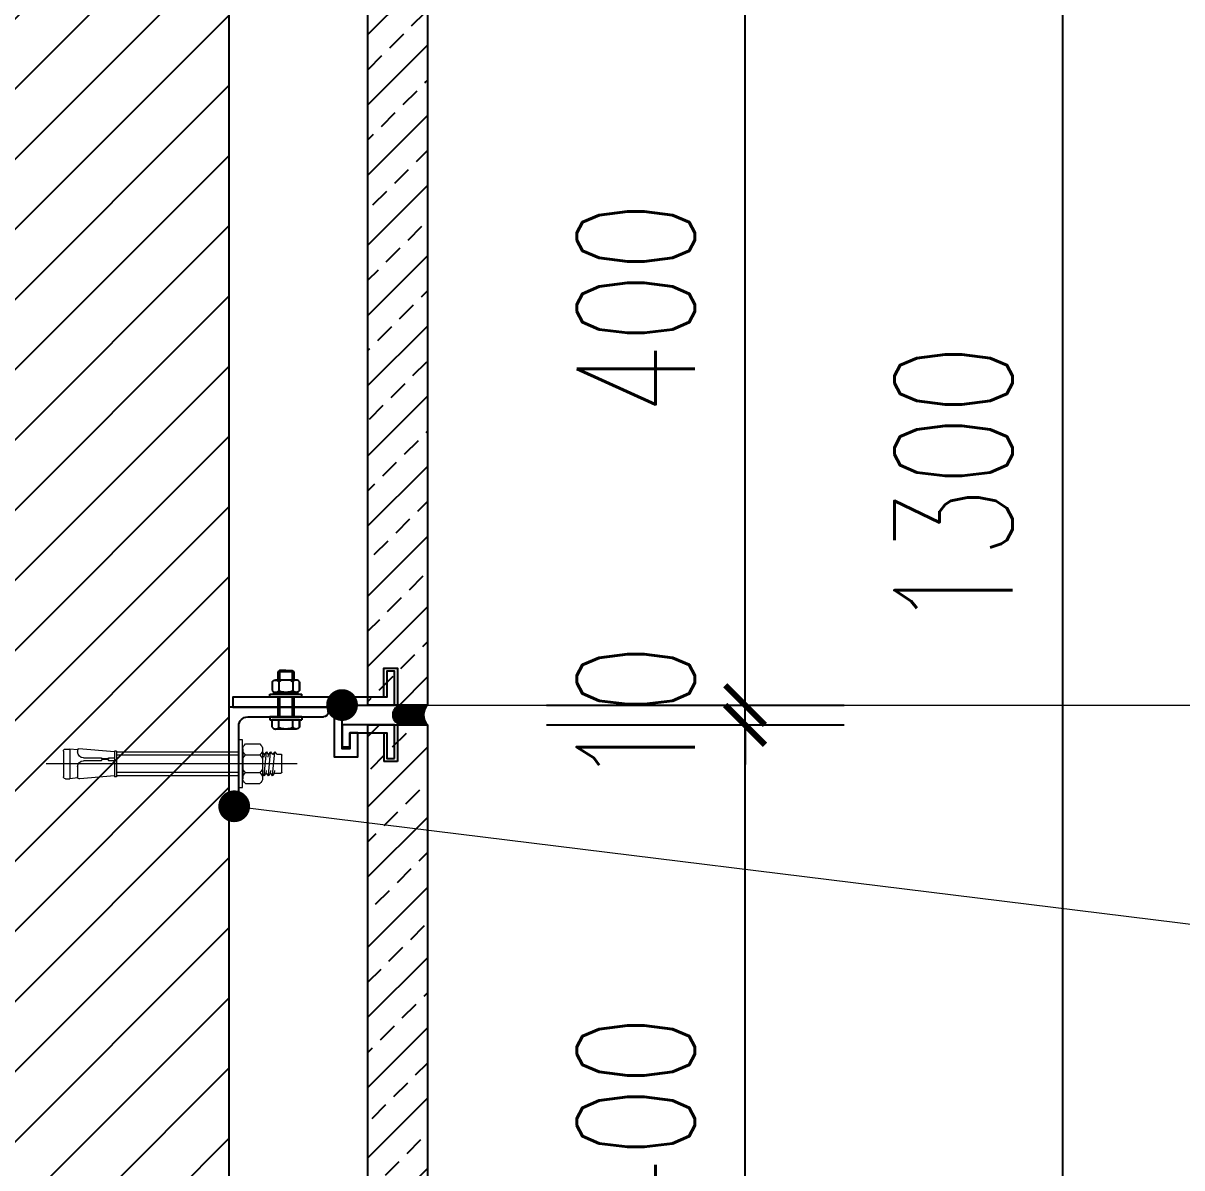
# Model space of a CAD drawing. Header units: millimetres. Extents: x 0 to 16820, y -11520 to 11880.
# Drawn here: x 11106 to 11690, y -5333 to -4757 of the extents above; entities that cross this region are included whole.
import ezdxf

# ---------------------------------------------------------------- set-up
doc = ezdxf.new("R2010")
doc.units = ezdxf.units.MM
doc.header["$LTSCALE"] = 1000
doc.linetypes.add('CENTER2', pattern=[1.125, 0.75, -0.125, 0.125, -0.125])
for name, color, linetype, lineweight in [('00-SGT-中心线', 1, 'CENTER2', 15), ('00-SGT-零部件', 31, 'Continuous', 9), ('A-ANNO-DIMS', 3, 'Continuous', 13), ('A-ANNO-IDEN-TEXT', 3, 'Continuous', 13)]:
    doc.layers.add(name, color=color, linetype=linetype, lineweight=lineweight)
for name, color, linetype in [('A-SECT_WINDOW', 50, 'Continuous'), ('A-WALL', 6, 'Continuous'), ('A-WALL-HATCH', 252, 'Continuous'), ('GC', 2, 'Continuous'), ('PJ', 4, 'Continuous')]:
    doc.layers.add(name, color=color, linetype=linetype)
doc.styles.add('_TCH_DIM_T3', font='SIMPLEX', dxfattribs={"width": 0.7058823529411765, "bigfont": 'GBCBIG'})
doc.dimstyles.new('_TCH_ARCH&&20', dxfattribs={"dimtxt": 59.5, "dimasz": 20, "dimexe": 50, "dimexo": 60, "dimgap": 25.25, "dimtad": 1, "dimdec": 0, "dimzin": 0, "dimdsep": 46, "dimtxsty": '_TCH_DIM_T3', "dimblk": 'ARCHTICK', "dimcen": 0.09, "dimclrt": 7, "dimazin": 2, "dimtfac": 1, "dimtdec": 0, "dimtix": 1, "dimtmove": 2, "dimatfit": 3, "dimfxl": 20, "dimtolj": 1, "dimtzin": 0, "dimarcsym": 0})

# ---------------------------------------------------------------- blocks, each defined once
blk = doc.blocks.new('_ArchTick')
at = {"color": 0, "linetype": 'ByBlock', "const_width": 0.15}
blk.add_lwpolyline([(-0.5, -0.5), (0.5, 0.5)], dxfattribs=at)
blk = doc.blocks.new('*D283')
at = {"layer": 'A-ANNO-DIMS', "color": 0, "lineweight": -2, "transparency": 16777216}
for p, q in [((11370.03662604553, -4340.002554151955), (11680.03662605079, -4340.002554151955)), ((11630.03662605079, -5640.002554152188), (11630.03662605079, -4340.002554151955)), ((11370.03662605603, -5640.002554152188), (11680.03662605079, -5640.002554152188))]:
    blk.add_line(p, q, dxfattribs=at)
at = {"layer": 'Defpoints', "color": 0, "transparency": 16777216}
for p in [(11310.03662604553, -4340.002554151955), (11630.03662605079, -4340.002554151955), (11310.03662605603, -5640.002554152188)]:
    blk.add_point(p, dxfattribs=at)
at = {"layer": 'A-ANNO-DIMS', "color": 0, "lineweight": -2, "transparency": 16777216, "xscale": 20, "yscale": 20, "zscale": 20}
for p, rotation in [((11630.03662605079, -4340.002554151955), 90), ((11630.03662605079, -5640.002554152188), 270)]:
    blk.add_blockref('_ArchTick', p, dxfattribs=dict(at, rotation=rotation))
at = {"layer": 'A-ANNO-DIMS', "color": 7, "transparency": 16777216, "insert": (11575.03662605078, -4990.002554152074), "char_height": 59.5, "attachment_point": 5, "rotation": 90, "style": '_TCH_DIM_T3'}
blk.add_mtext('\\A1;1300', dxfattribs=at)
blk = doc.blocks.new('*D288')
at = {"layer": 'A-ANNO-DIMS', "color": 0, "lineweight": -2, "transparency": 16777216}
for p, q in [((11370.0366260485, -4700.002554256719), (11520.03662604946, -4700.002554256719)), ((11470.03662604946, -5100.002554256719), (11470.03662604946, -4700.002554256719)), ((11370.03662605173, -5100.002554256719), (11520.03662604946, -5100.002554256719))]:
    blk.add_line(p, q, dxfattribs=at)
at = {"layer": 'Defpoints', "color": 0, "transparency": 16777216}
for p in [(11310.0366260485, -4700.002554256719), (11470.03662604946, -4700.002554256719), (11310.03662605173, -5100.002554256719)]:
    blk.add_point(p, dxfattribs=at)
at = {"layer": 'A-ANNO-DIMS', "color": 0, "lineweight": -2, "transparency": 16777216, "xscale": 20, "yscale": 20, "zscale": 20}
for p, rotation in [((11470.03662604946, -4700.002554256719), 90), ((11470.03662604946, -5100.002554256719), 270)]:
    blk.add_blockref('_ArchTick', p, dxfattribs=dict(at, rotation=rotation))
at = {"layer": 'A-ANNO-DIMS', "color": 7, "transparency": 16777216, "insert": (11415.03662604946, -4900.002554256722), "char_height": 59.5, "attachment_point": 5, "rotation": 90, "style": '_TCH_DIM_T3'}
blk.add_mtext('\\A1;400', dxfattribs=at)
blk = doc.blocks.new('*D289')
at = {"layer": 'A-ANNO-DIMS', "color": 0, "lineweight": -2, "transparency": 16777216}
for p, q in [((11470.03662605112, -5100.002554256706), (11470.03662605112, -5080.002554256706)), ((11370.03662605173, -5100.002554256706), (11520.03662605112, -5100.002554256706)), ((11470.03662605112, -5110.002554256707), (11470.03662605112, -5100.002554256706)), ((11370.03662605181, -5110.002554256707), (11520.03662605112, -5110.002554256707)), ((11470.03662605112, -5110.002554256707), (11470.03662605112, -5130.002554256707))]:
    blk.add_line(p, q, dxfattribs=at)
at = {"layer": 'Defpoints', "color": 0, "transparency": 16777216}
for p in [(11310.03662605173, -5100.002554256706), (11470.03662605112, -5100.002554256706), (11310.03662605181, -5110.002554256707)]:
    blk.add_point(p, dxfattribs=at)
at = {"layer": 'A-ANNO-DIMS', "color": 0, "lineweight": -2, "transparency": 16777216, "xscale": 20, "yscale": 20, "zscale": 20}
for p, rotation in [((11470.03662605112, -5100.002554256706), 270), ((11470.03662605112, -5110.002554256707), 90)]:
    blk.add_blockref('_ArchTick', p, dxfattribs=dict(at, rotation=rotation))
at = {"layer": 'A-ANNO-DIMS', "color": 7, "transparency": 16777216, "insert": (11415.03662605112, -5105.00255425671), "char_height": 59.5, "attachment_point": 5, "rotation": 90, "style": '_TCH_DIM_T3'}
blk.add_mtext('\\A1;10', dxfattribs=at)
blk = doc.blocks.new('*D290')
at = {"layer": 'A-ANNO-DIMS', "color": 0, "lineweight": -2, "transparency": 16777216}
for p, q in [((11370.03662605181, -5110.00255425672), (11520.03662605278, -5110.00255425672)), ((11470.03662605278, -5510.002554256719), (11470.03662605278, -5110.00255425672)), ((11370.03662605505, -5510.002554256719), (11520.03662605278, -5510.002554256719))]:
    blk.add_line(p, q, dxfattribs=at)
at = {"layer": 'Defpoints', "color": 0, "transparency": 16777216}
for p in [(11310.03662605181, -5110.00255425672), (11470.03662605278, -5110.00255425672), (11310.03662605505, -5510.002554256719)]:
    blk.add_point(p, dxfattribs=at)
at = {"layer": 'A-ANNO-DIMS', "color": 0, "lineweight": -2, "transparency": 16777216, "xscale": 20, "yscale": 20, "zscale": 20}
for p, rotation in [((11470.03662605278, -5110.00255425672), 90), ((11470.03662605278, -5510.002554256719), 270)]:
    blk.add_blockref('_ArchTick', p, dxfattribs=dict(at, rotation=rotation))
at = {"layer": 'A-ANNO-DIMS', "color": 7, "transparency": 16777216, "insert": (11415.03662605277, -5310.002554256723), "char_height": 59.5, "attachment_point": 5, "rotation": 90, "style": '_TCH_DIM_T3'}
blk.add_mtext('\\A1;400', dxfattribs=at)
blk = doc.blocks.new('*U6')
at = {"layer": '00-SGT-中心线', "ltscale": 10}
blk.add_line((0, 29.34199742970259), (0, -97.09416626991697), dxfattribs=at)
at = {"layer": '00-SGT-零部件'}
for p, q in [((-4.736191685547965, 18.01676917992017), (-6, 16.82317243849366)), ((-5.782367659896408, 17.02871409303589), (5.799042426005144, 18.13170552979091)), ((-4.736191685547965, 18.01676917992017), (-4.736191685564336, 21.09853807983245)), ((-4.736191685547965, 18.01676917992017), (-3.367066011571296, 18.16889425480394)), ((-4.17431930220755, 21.66041046319469), (4.3230026333149, 21.66041046321243)), ((4.884875016673504, 19.12686683762786), (4.884875016673504, 21.09853807985701)), ((4.884875016673504, 19.12686683762786), (6.000000000000909, 18.32149879412009)), ((4.884875016673504, 17.26832519875188), (6.000000000000909, 18.32149879412009)), ((7.232422517313353, 12.00245722191039), (-7.232422517312443, 12.00245722191084)), ((-4.73619168555706, 15.91042198917557), (-6, 16.82317243849366)), ((-4.73619168555706, 15.91042198917557), (-6, 14.71682524775724)), ((-4.73619168555706, 13.80407479843916), (-6, 14.71682524775724)), ((-4.73619168555706, 13.80407479843916), (-6, 12.61047805702083)), ((-5.158124997537016, 12.00245722191039), (-6, 12.61047805702083)), ((-5.782367659898227, 14.92236690229902), (5.799042426006054, 16.02535833905358)), ((-5.782367659898227, 12.81601971156306), (5.799042426005144, 13.91901114831762)), ((-4.73619168555706, 15.91042198917557), (-3.367066011578572, 16.06254706405934)), ((-4.73619168555706, 13.80407479843916), (-3.367066011578572, 13.95619987332293)), ((3.367066011581301, 14.86942978708157), (4.736191685567064, 15.02155486196489)), ((3.367066011581301, 12.76308259634516), (4.736191685567064, 12.91520767122847)), ((4.736191685567064, 17.12790205270176), (4.884875016673504, 17.26832519875188)), ((4.736191685567064, 17.12790205270176), (6.000000000000909, 16.21515160338367)), ((4.736191685567064, 15.02155486196489), (4.884875016673504, 15.16197800801547)), ((4.736191685567064, 15.02155486196489), (6.000000000000909, 14.1088044126468)), ((4.736191685567064, 12.91520767122847), (6.000000000000909, 14.1088044126468)), ((4.736191685567064, 12.91520767122847), (6.000000000000909, 12.00245722191039)), ((4.884875016673504, 15.16197800801547), (6.000000000000909, 16.21515160338367)), ((-10, 3.405201388231944), (-10, 10.57370933172842)), ((-4.464845034626705, 3.405201388231944), (-4.464845034626705, 10.57370933172842)), ((4.464845034625796, 3.405201388231944), (4.464845034625796, 10.57370933172842)), ((9.99999999999909, 3.405201388232399), (9.99999999999909, 10.57370933172842)), ((7.480640591999872, 1.976453498049523), (-7.595985666152956, 1.976453498049523)), ((7.232422517313353, 1.976453498049977), (-7.232422517312443, 1.976453498049523)), ((-6.066155294115561, 4.547473508864641e-13), (-6.066155294115561, -61.61544928868852)), ((-4.439330033724218, 4.547473508864641e-13), (-4.439330033724218, -61.61544928868852)), ((4.307019445493097, 4.547473508864641e-13), (4.307019445493097, -61.61544928868852)), ((5.933844705884439, 4.547473508864641e-13), (5.933844705884439, -61.61544928868852)), ((-6.066155294115561, -62.61544928868898), (-7.589683113720639, -80.0724479317696)), ((6.433844705884439, -61.61544928868898), (-6.566155294115561, -61.61544928868898)), ((-6.566155294115561, -61.61544928868898), (-6.566155294115561, -62.61544928868898)), ((-6.566155294115561, -61.61544928868898), (-6.566155294115561, -62.61544928868898)), ((6.433844705884439, -62.61544928868898), (-6.566155294115561, -62.61544928868898)), ((1.556551403090452, -62.61544928868898), (1.556551403090452, -65.43316538027238)), ((2.989860005764967, -65.43316538027238), (2.989860005764967, -62.61544928868898)), ((5.935707454563271, -62.61528774290855), (7.527219112326748, -80.63414713555994)), ((6.433844705884439, -61.61544928868898), (6.433844705884439, -62.61544928868898)), ((6.433844705884439, -61.61544928868898), (6.433844705884439, -62.61544928868898)), ((1.556551403090452, -69.27979559651021), (1.556551403090452, -78.19570890802743)), ((1.873205704426255, -65.6331653802722), (1.756551403089361, -65.6331653802722)), ((1.756551403089361, -69.0797955965104), (1.873205704426255, -69.0797955965104)), ((2.073205704426982, -65.83316538027248), (2.073205704426982, -68.87979559651058)), ((2.473205704426618, -65.83316538027248), (2.473205704426618, -68.87979559651058)), ((2.673205704427346, -65.6331653802722), (2.78986000576424, -65.6331653802722)), ((2.78986000576424, -69.0797955965104), (2.673205704427346, -69.0797955965104)), ((2.989860005764967, -78.19570890802743), (2.989860005764967, -69.27979559651021)), ((-7.098554450286429, -81.06101395349287), (-7.564285553576156, -85.08113199914396)), ((-1.443448596909548, -81.19570890802743), (-6.597308823579624, -81.19570890802743)), ((7.031023437043586, -81.19570890802743), (5.989860005764967, -81.19570890802743)), ((6.982272524638574, -81.19570890802743), (7.43197496535231, -85.08113199914396)), ((-7.566155294115561, -87.33999999999969), (-7.566155294115561, -85.1243320524768)), ((7.433376175614285, -85.10269156370805), (-7.56568676383813, -85.10269156370805)), ((7.433844705884439, -87.33999999999969), (7.433844705884439, -85.1243320524768)), ((6.433844705884439, -88.33999999999969), (-6.566155294115561, -88.33999999999969))]:
    blk.add_line(p, q, dxfattribs=at)
blk.add_lwpolyline([(12.01884732376766, 1.871557887453037), (12.01884732376857, -9.094947017729282e-13), (-12.01884732376857, 4.547473508864641e-13), (-12.01884732376857, 1.871557887454401)], close=True, dxfattribs=at)
for centre, radius, start, end in [((-4.174319302206641, 21.09853807983245), 0.5618723833588902, 90.00000000010422, 180.0000000003648), ((4.323002633315809, 21.09853807985701), 0.5618723833588902, 0, 90.00000000010422), ((-7.232422517312443, 8.607594586231698), 3.394862635679373, 35.39036733621974, 144.6096326637803), ((-1.697267551942787, 8.607594586231698), 3.394862635679373, 90, 144.6096326637803), ((1.697267551940968, 8.607594586228515), 3.394862635679373, 35.39036733621974, 90), ((7.232422517313353, 8.607594586231698), 3.394862635679373, 35.39036733621974, 144.6096326637803), ((-7.232422517312443, 5.371316133728669), 3.394862635679373, 215.3903673361985, 324.6096326637802), ((-1.697267551942787, 5.371316133728669), 3.394862635679373, 215.3903673361985, 270), ((1.697267551940058, 5.371316133729124), 3.394862635679373, 270, 324.6096326637802), ((7.232422517313353, 5.371316133729124), 3.394862635679373, 215.3903673361985, 324.6096326637802), ((1.756551403089361, -65.43316538027238), 0.2, 180, 270), ((1.756551403089361, -69.27979559651021), 0.2, 90, 180), ((1.873205704426255, -65.83316538027248), 0.2, 0, 90), ((1.873205704426255, -68.87979559651012), 0.2, 270, 0), ((2.673205704427346, -65.83316538027248), 0.2, 90, 180), ((2.673205704427346, -68.87979559651012), 0.2, 180, 270), ((2.78986000576424, -65.43316538027238), 0.2, 270, 0), ((2.78986000576424, -69.27979559651021), 0.2, 0, 90), ((-6.597308823579624, -80.19570890802743), 1, 172.9196595749124, 270), ((-1.443448596909548, -78.19570890802743), 3, 270, 0), ((5.989860005764967, -78.19570890802743), 3, 180, 270), ((7.031023437043586, -80.69570890802743), 0.5, 270, 7.072405750483319), ((-7.066155294115561, -85.1243320524768), 0.5, 175.0434586997319, 180), ((-6.566155294115561, -87.33999999999969), 1, 180, 270), ((6.433844705884439, -87.33999999999969), 1, 270, 0), ((6.933844705884439, -85.1243320524768), 0.5, 0, 4.956541300268078)]:
    blk.add_arc(centre, radius, start, end, dxfattribs=at)
blk = doc.blocks.new('A$C57A61827')
for p, q in [((-8, -7.890635409159586), (8, -7.890635409159586)), ((-8.002197856083512, -17.89063540915959), (7.997802143916488, -17.89063540915959))]:
    blk.add_line(p, q)
at = {"color": 4}
for p, q in [((-3.228979240171611, -7.890635409159586), (-3.231177097186446, -17.89063540915959)), ((3.228979241102934, -7.890635409159586), (3.226781384088099, -17.89063540915959))]:
    blk.add_line(p, q, dxfattribs=at)
at = {"layer": 'PJ'}
for p, q in [((-5.243725552223623, 0.7057745300699025), (5.238620456308126, 0.7057745300699025)), ((-3.228979240171611, 5.516142776003107), (-4, 4.79724988155067)), ((-4, 4.79724988155067), (-4, 0.7057745300699025)), ((-4, 4.79724988155067), (4, 4.79724988155067)), ((-3.228979240171611, 5.516142776003107), (-3.228979240171611, 0.7057745300699025)), ((0, 5.516142776003107), (-3.228979240171611, 5.516142776003107)), ((0, 5.516142776003107), (3.228979241102934, 5.516142776003107)), ((3.228979241102934, 5.516142776003107), (4, 4.79724988155067)), ((3.228979241102934, 5.516142776003107), (3.228979241102934, 0.7057745300699025)), ((4, 4.79724988155067), (4, 0.7057745300699025)), ((-6.928203229792416, -0.1556101618334651), (-6.928203229792416, -4.627558803185821)), ((-6.928203229792416, -4.627558803185821), (-6.928203229792416, -0.1556101618334651)), ((-6.102502324618399, -6.488943495322019), (-6.102502324618399, -5.488943495322019)), ((-6.102502324618399, -5.488943495322019), (6.102502325549722, -5.488943495322019)), ((-5.243725552223623, -5.488943495322019), (5.238620456308126, -5.488943495322019)), ((-3.464101615361869, -0.1556101618334651), (-3.464101615361869, -4.627558803185821)), ((-1, -5.488943495322019), (0, -6.488943495322019)), ((0, -5.488943495322019), (1, -6.488943495322019)), ((3.464101615361869, -0.1488351668231189), (3.464101615361869, -4.627558803185821)), ((6.102502325549722, -6.488943495322019), (6.102502325549722, -5.488943495322019)), ((6.92309813387692, -0.1556101618334651), (6.928203230723739, -4.627558803185821)), ((-8, -7.890635409159586), (-8, -6.488943495322019)), ((0, -6.488943495322019), (-8, -6.488943495322019)), ((-4, -7.890635409159586), (-4.002197856083512, -17.89063540915959)), ((8, -6.488943495322019), (0, -6.488943495322019)), ((4, -7.890635409159586), (3.997802143916488, -17.89063540915959)), ((8, -7.890635409159586), (8, -6.488943495322019)), ((-8.002197856083512, -17.89063540915959), (-8.002197856083512, -19.29232732322998)), ((-0.002197856083512306, -19.29232732322998), (-8.002197856083512, -19.29232732322998)), ((-6.930401086807251, -19.29232732322998), (-6.930401086807251, -23.09760929760523)), ((-6.930401086807251, -23.09760929760523), (-6.930401086807251, -19.29232732322998)), ((-6.930401086807251, -19.29232732322998), (6.926005373708904, -19.29232732322998)), ((-3.466299471445382, -23.09760929760523), (-3.466299471445382, -19.29232732322998)), ((7.997802143916488, -19.29232732322998), (-0.002197856083512306, -19.29232732322998)), ((3.461903758347034, -23.10438429284841), (3.461903758347034, -19.29232732322998)), ((6.920900276862085, -23.09760929760523), (6.926005373708904, -19.29232732322998)), ((7.997802143916488, -17.89063540915959), (7.997802143916488, -19.29232732322998)), ((-5.245923409238458, -23.95899398974143), (5.236422599293292, -23.95899398974143))]:
    blk.add_line(p, q, dxfattribs=at)
for points in [[(-6.928203229792416, -0.1556101618334651), (-6.539768998511136, 0.3442627969197929), (-5.228105174377561, 1.053606138331816), (-3.860989594832063, 0.3735879014711827), (-3.464101615361869, -0.1556101618334651)], [(6.92309813387692, -0.1556101618334651), (6.534663902595639, 0.3442627969197929), (5.223000077530742, 1.053606138331816), (3.855884497985244, 0.3735879014711827), (3.45899651851505, -0.1556101618334651)], [(-6.928203229792416, -4.627558803185821), (-6.539768998511136, -5.127431762171909), (-5.228105174377561, -5.836775103351101), (-3.860989594832063, -5.156756866723299), (-3.464101615361869, -4.627558803185821)], [(6.92309813387692, -4.627558803185821), (6.534663902595639, -5.127431762171909), (5.223000077530742, -5.836775103351101), (3.855884497985244, -5.156756866723299), (3.45899651851505, -4.627558803185821)], [(-6.930401086807251, -23.09760929760523), (-6.54196685552597, -23.59748225659132), (-5.230303030461073, -24.30682559800334), (-3.863187450915575, -23.62680736114271), (-3.466299471445382, -23.09760929760523)], [(6.920900276862085, -23.09760929760523), (6.532466045580804, -23.59748225659132), (5.220802220515907, -24.30682559800334), (3.853686640970409, -23.62680736114271), (3.456798661500216, -23.09760929760523)]]:
    blk.add_open_spline(points, degree=3, knots=[0.3570821910104875, 0.3570821910104875, 0.3570821910104875, 0.3570821910104875, 3.194996817566816, 6.160692541941708, 6.16069254194258, 6.16069254194258, 6.16069254194258], dxfattribs=at)
for points in [[(-3.464101615361869, -0.1556101618334651), (-2.741777122020721, 0.7510893745347857), (0.007343222387135029, 0.6659446854609996), (2.727090678177774, 0.7401193752884865), (3.464101615361869, -0.1556101618334651)], [(-3.464101615361869, -4.627558803185821), (-2.741777122020721, -5.534258339554071), (0.007343222387135029, -5.449113650480285), (2.727090678177774, -5.523288340540603), (3.464101615361869, -4.627558803185821)], [(-3.466299471445382, -23.09760929760523), (-2.743974979035556, -24.00430883420631), (0.005145365372300148, -23.91916414513253), (2.724892821162939, -23.99333883496001), (3.461903758347034, -23.09760929760523)]]:
    blk.add_open_spline(points, degree=3, dxfattribs=at)
blk = doc.blocks.new('A$C33CE6B52')
at = {"layer": 'A-WALL-HATCH'}
h = blk.add_hatch(dxfattribs=at)
h.set_pattern_fill('ANSI31', color=256, scale=0.3125000000024645, angle=1.90833280887811e-14, style=0)
h.set_pattern_definition([(45.00000000000001, (-56813.94116667652, 3885.032193870181), (-0.3507912547320304, 0.3507912547320302), [])])
edge = h.paths.add_edge_path()
edge.add_line((-87.38406405036221, 0.9999999306860445), (-99.88187194148486, 1.000000000794444))
edge.add_arc((-105.1318719414849, -3.999999999205556), 7.25, -43.602818972703574, 43.602818972703574, ccw=False)
edge.add_line((-99.88187194148486, -8.999999999205556), (-87.38155211765115, -9.000000208297024))
edge.add_arc((-87.38280808491254, -4.000000138806627), 5.000000227235769, 179.9999999999896, 270.0143923241541, ccw=False)
edge.add_arc((-87.38280808491254, -4.000000138806172), 5.000000227235432, 90.01439230339338, 179.9999999999948, ccw=False)
h = blk.add_hatch(dxfattribs=at)
h.set_pattern_fill('HONEY', color=256, scale=0.3125000000024645, angle=1.90833280887811e-14, style=0)
h.set_pattern_definition([(1.90833280887811e-14, (-56816.44116667652, 3885.032193870181), (0.7441406250058684, 0.4296296875033884), [0.4960937500039123, -0.9921875000078246]), (120, (-56816.44116667652, 3885.032193870181), (-0.7441405361008382, 0.4296298414914178), [0.4960937500039123, -0.9921875000078246]), (60.00000000000001, (-56816.44116667652, 3885.032193870181), (8.890503013542624e-08, 0.8592595289948058), [-0.9921875000078246, 0.4960937500039123])])
edge = h.paths.add_edge_path()
edge.add_arc((-87.38280808491254, -4.000000138805717), 5.000000227236678, 0, 360)
at = {"color": 6}
blk.add_lwpolyline([(-1.881871941499412, 7.275957614183426e-12), (-52.88187194148486, 6.78028300171718e-10), (-52.88187194148486, -24.99999999932197), (-64.88187194148486, -24.99999999932197), (-64.88187194148486, -12.99999999932197), (-60.88187194148486, -12.99999999932197), (-60.88187194148486, -20.99999999932197), (-56.88187194148486, -20.99999999932197), (-56.88187194148486, 1.000000000678028), (-83.38187194148486, 1.000000000678028), (-83.38187194148486, 18.00000000067803), (-79.38187194148486, 18.00000000067803), (-79.38187194148486, 5.000000000678028), (-1.881871941499412, 5.000000000000455)], close=True, dxfattribs=at)
at = {"color": 1}
blk.add_lwpolyline([(-83.38187194148486, -25.99999999932197), (-83.38187194148486, -8.999999999321972), (-56.88187194148486, -8.999999999321972), (-56.88187194148486, -19.99999999932197), (-60.88187194148486, -19.99999999932197), (-60.88187194148486, -12.99999999932197), (-79.38187194148486, -12.99999999932197), (-79.38187194142665, -25.99999999920556), (-83.38187194148486, -25.99999999932197)], dxfattribs=at)
at = {"layer": 'A-SECT_WINDOW', "color": 2}
for p, q in [((-84.88187194148486, -8.999999999205556), (-84.88187194148486, -27.49999999920556)), ((-77.88187194148486, -12.99999999932197), (-77.88187194148486, -27.49999999920556)), ((-84.88187194148486, -27.49999999920556), (-77.88187194148486, -27.49999999920556))]:
    blk.add_line(p, q, dxfattribs=at)
blk.add_lwpolyline([(-77.88187194148486, 5.000000000678028), (-77.88187194148486, 19.50000000067803), (-84.88187194148486, 19.50000000067803), (-84.88187194148486, 1.000000000794444)], dxfattribs=at)
at = {"layer": 'A-WALL-HATCH'}
blk.add_lwpolyline([(-87.38406405036221, 0.9999999306860445), (-99.88187194148486, 1.000000000794444, -0.4), (-99.88187194148486, -8.999999999205556), (-87.38155211945559, -9.000000208297024)], format="xyb", dxfattribs=at)
blk.add_lwpolyline([(-87.38406405036221, 0.9999999306860445), (-99.88187194148486, 1.000000000794444, -0.4), (-99.88187194148486, -8.999999999205556), (-87.38155211765115, -9.000000208297024, -0.4142871371432224), (-92.38280831214797, -4.000000138805717, -0.4141399915365092)], format="xyb", close=True, dxfattribs=at)
blk.add_circle((-87.38280808491254, -4.000000138805717), 5.000000227236678, dxfattribs=at)
at = {"layer": 'GC'}
for p, q in [((-49.88187194149941, -2.666666666627407), (-49.88187194149941, 4.547473508864641e-13)), ((-49.88187194149941, 4.547473508864641e-13), (0.1181280585005879, 4.547473508864641e-13)), ((0.1181280585005879, 4.547473508864641e-13), (0.1181280585005879, -49.99999999999955)), ((-9.381871941499412, -4.999999999999545), (-47.54865573543066, -4.999999999999545)), ((-4.881871941528516, -47.66666666666924), (-4.881871941499412, -9.499999999999545)), ((0.1181280585005879, -49.99999999999955), (-2.548538608185481, -49.99999999999955))]:
    blk.add_line(p, q, dxfattribs=at)
for centre, radius, start, end in [((-47.54865573543066, -2.666666666656511), 2.333333333343035, 179.9999999987494, 269.9999999987493), ((-9.381871941499412, -9.499999999999545), 4.500000000000002, 0, 90), ((-2.548538608200033, -47.66666666667106), 2.333333333328491, 180.0000000006253, 270.0000000008338)]:
    blk.add_arc(centre, radius, start, end, dxfattribs=at)
blk.add_blockref('A$C57A61827', (-28.57044814957771, 12.89063540916004))

msp = doc.modelspace()

# ---------------------------------------------------------------- hatches: boundary and pattern name
at = {"layer": 'A-WALL-HATCH'}
h = msp.add_hatch(dxfattribs=at)
h.set_pattern_fill('天然石材', color=256, scale=5)
h.set_pattern_definition([(45, (0, 8.975567499999999), (-17.6776766007315, 17.6776766007315), []), (45, (8.6936125, 0), (-17.6776766007315, 17.6776766007315), [9.868425, -5.6391])])
edge = h.paths.add_edge_path()
edge.add_arc((10899.99561850503, -4369.961569826242), 29.95902047855344, 89.9675513142621, 180.0783813888695, ccw=False)
edge.add_line((10900.01258538805, -4340.00255415217), (11280.06066673199, -4340.00255415217))
edge.add_arc((11280.07763361501, -4369.961569826241), 29.95902047855334, -0.07838138887120749, 90.03244868573802, ccw=False)
edge.add_line((11310.03662606001, -4370.00255415217), (10870.03662606004, -4370.00255415217))
h.paths.add_polyline_path([(10900.03662831412, -4380.00255415217), (10870.03662831412, -4380.00255415217), (10870.03662831412, -4690.002554256716), (10900.03662831412, -4690.002554256716)])
h.paths.add_polyline_path([(11280.03662605597, -4380.00255415217), (11310.03662605597, -4380.00255415217), (11310.03662605597, -4690.002554256716), (11280.03662605597, -4690.002554256716)])
h.paths.add_polyline_path([(11280.0366283141, -4700.002554256716), (11310.0366283141, -4700.002554256716), (11310.0366283141, -5100.002554256716), (11280.0366283141, -5100.002554256716)])
h.paths.add_polyline_path([(10900.03662831412, -4940.00255415217), (10870.03662831412, -4940.00255415217), (10870.03662831412, -5100.002554256716), (10900.03662831412, -5100.002554256716)])
h.paths.add_polyline_path([(10900.03662831412, -5200.00255415217), (10870.03662831412, -5200.00255415217), (10870.03662831412, -5510.002554256716), (10900.03662831412, -5510.002554256716)])
h.paths.add_polyline_path([(11280.0366283141, -5110.002554256716), (11310.0366283141, -5110.002554256716), (11310.0366283141, -5510.002554256716), (11280.0366283141, -5510.002554256716)])
h.paths.add_polyline_path([(11280.03662814683, -5520.002554256716), (11310.03662814683, -5520.002554256716), (11310.03662605599, -5630.002748318884), (11280.03662605599, -5630.002748318884)])
h.paths.add_polyline_path([(10900.03662814686, -5540.00255415217), (10870.03662814686, -5540.00255415217), (10870.03662605597, -5630.002748318884), (10900.03662605597, -5630.002748318884)])
h.paths.add_polyline_path([(10870.03662831412, -5110.002554256716), (10900.03662831412, -5110.002554256716), (10900.03662831412, -5170.00255415217), (10870.03662831412, -5170.00255415217)])
h.paths.add_polyline_path([(10870.03662605599, -4700.002554256716), (10900.03662831412, -4700.002554256716), (10900.03662831412, -4910.00255415217), (10870.03662605599, -4910.00255415217)])
h = msp.add_hatch(dxfattribs=at)
h.set_pattern_fill('普通砖', color=256, scale=10)
h.set_pattern_definition([(45, (0, 17.951135), (-17.6776766007315, 17.6776766007315), [])])
h.paths.add_polyline_path([(10970.03662605598, -6050.00255415217), (10970.03662605598, -4540.00255415217), (11210.03662605598, -4540.00255415217), (11210.03662605598, -6050.00255415217), (11270.03662605598, -6050.00255415217), (11270.03662605598, -6140.00255415217), (11330.03662605598, -6140.00255415217), (11330.03662605598, -6230.00255415217), (11390.03662605598, -6230.00255415217), (11390.03662605598, -6320.00255415217), (11450.03662605598, -6320.00255415217), (11450.03662605598, -6410.00255415217), (11510.03662605598, -6410.00255415217), (11510.03662605598, -6500.00255415217), (11570.03662605598, -6500.00255415217), (11570.03662605598, -6590.00255415217), (10610.03662605598, -6590.00255415217), (10610.03662605598, -6500.00255415217), (10670.03662605598, -6500.00255415217), (10670.03662605598, -6410.00255415217), (10730.03662605598, -6410.00255415217), (10730.03662605598, -6320.00255415217), (10790.03662605598, -6320.00255415217), (10790.03662605598, -6230.00255415217), (10850.03662605598, -6230.00255415217), (10850.03662605598, -6140.00255415217), (10910.03662605598, -6140.00255415217), (10910.03662605598, -6050.00255415217)])

# ---------------------------------------------------------------- linework, layer by layer
at = {"layer": 'A-ANNO-IDEN-TEXT'}
for p, q in [((11267.03662605597, -5100.002554256836), (11700.0366260555, -5100.002554256833)), ((11212.70329272265, -5151.002554257511), (11700.03662605598, -5211.002554257511))]:
    msp.add_line(p, q, dxfattribs=at)
at = {"layer": 'A-ANNO-IDEN-TEXT', "const_width": 8}
for points in [[(11263.03662605597, -5100.002554256836, 1), (11271.03662605597, -5100.002554256836, 1)], [(11208.73326894241, -5150.513768839973, 1), (11216.67331650288, -5151.49133967505, 1)]]:
    msp.add_lwpolyline(points, format="xyb", close=True, dxfattribs=at)
at = {"layer": 'A-WALL'}
msp.add_lwpolyline([(10970.03662605598, -6050.00255415217), (10970.03662605598, -4540.00255415217), (11210.03662605598, -4540.00255415217), (11210.03662605598, -6050.00255415217)], dxfattribs=at)
at = {"layer": 'A-WALL-HATCH'}
for points in [[(11280.0366283141, -4700.002554256716), (11310.0366283141, -4700.002554256716), (11310.0366283141, -5100.002554256716), (11280.0366283141, -5100.002554256716)], [(11280.0366283141, -5110.002554256716), (11310.0366283141, -5110.002554256716), (11310.0366283141, -5510.002554256716), (11280.0366283141, -5510.002554256716)]]:
    msp.add_lwpolyline(points, close=True, dxfattribs=at)

# ---------------------------------------------------------------- block references
at = {"extrusion": (0, 0, -1), "zscale": -1}
msp.add_blockref('A$C33CE6B52', (-11210.15475411448, -5101.002554257511), dxfattribs=at)
at = {"layer": '00-SGT-零部件', "extrusion": (0, 0, -1), "zscale": -1, "rotation": 90.00000000000001}
msp.add_blockref('*U6', (-11215.03662605319, -5129.585887624731), dxfattribs=at)

# ---------------------------------------------------------------- dimensions: what is measured, and where the dimension line sits
at = {"layer": 'A-ANNO-DIMS'}
for p1, p2, distance, picture, middle in [((11310.03662605603, -5640.002554152186), (11310.03662604552, -4340.002554151954), -320.00000000527143, '*D283', (11575.03662605078, -4990.002554152074)), ((11310.03662605173, -5100.002554256717), (11310.0366260485, -4700.002554256717), -160.0000000009586, '*D288', (11415.03662604946, -4900.002554256722)), ((11310.03662605181, -5110.002554256705), (11310.03662605173, -5100.002554256705), -159.99999999939064, '*D289', (11415.03662605112, -5105.00255425671)), ((11310.03662605505, -5510.002554256717), (11310.03662605181, -5110.002554256718), -160.00000000097134, '*D290', (11415.03662605277, -5310.002554256723))]:
    dim = msp.add_aligned_dim(p1=p1, p2=p2, distance=distance, dimstyle='_TCH_ARCH&&20', dxfattribs=at)
    dim.commit()
    dim.dimension.update_dxf_attribs({"geometry": picture, "text_midpoint": middle})

doc.saveas('drawing.dxf')
